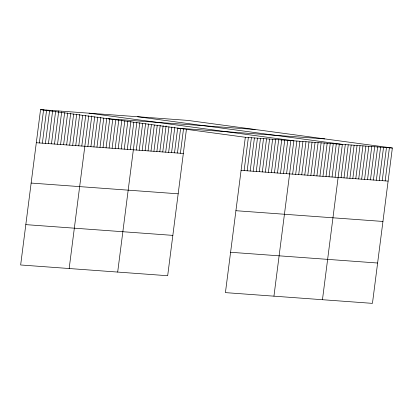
<?xml version="1.0" encoding="UTF-8"?>
<svg xmlns="http://www.w3.org/2000/svg" width="413" height="413" viewBox="0 0 413 413"><rect width="100%" height="100%" fill="white"/><g stroke="black" fill="none" stroke-linecap="round" stroke-linejoin="round"><path stroke-width="0.62" d="M392.35 148.024L245.327 137.276L225.426 292.621L372.449 303.364L392.35 148.024L187.574 120.379L40.551 109.636L20.65 264.976L167.673 275.724L186.433 129.29M39.343 142.944L43.582 109.858M42.374 143.166L46.612 110.08M45.409 143.388L49.648 110.302M48.44 143.61L52.678 110.524M51.475 143.827L55.631 111.381M54.506 144.049L58.744 110.968M57.536 144.271L61.697 111.825M60.572 144.493L64.645 112.682M63.602 144.715L67.675 112.904M66.632 144.937L70.711 113.126M69.668 145.159L73.659 113.983M72.698 145.381L76.694 114.205M75.734 145.603L79.724 114.427M78.764 145.825L82.677 115.284M81.795 146.047L85.708 115.506M69.167 268.522L88.743 115.728M87.861 146.491L91.774 115.95M90.896 146.713L94.727 116.807M93.927 146.93L97.757 117.029M96.957 147.152L100.787 117.251M99.992 147.374L103.74 118.108M103.023 147.596L106.771 118.33M106.053 147.818L109.806 118.552M109.089 148.04L112.754 119.409M112.119 148.262L115.79 119.631M115.155 148.484L118.82 119.853M118.185 148.706L121.85 120.075M121.216 148.928L124.803 120.932M124.251 149.15L127.834 121.154M127.281 149.372L130.869 121.376M130.312 149.594L133.817 122.233M117.684 272.069L136.853 122.454M136.285 150.027L139.79 122.671M139.227 150.244L142.65 123.523M142.17 150.456L145.593 123.735M145.108 150.673L148.53 123.952M148.05 150.89L151.39 124.803M150.988 151.101L154.333 125.015M153.93 151.318L157.27 125.232M156.873 151.53L160.213 125.449M159.81 151.747L163.15 125.66M162.753 151.963L166.093 125.877M165.69 152.175L168.953 126.729M168.633 152.392L171.891 126.941M171.571 152.609L174.833 127.158M174.513 152.82L177.693 128.009M177.456 153.037L180.631 128.221M180.393 153.249L183.573 128.438M244.119 170.584L248.358 137.498M247.155 170.806L251.393 137.72M250.185 171.028L254.423 137.942M253.215 171.25L257.454 138.164M256.251 171.472L260.489 138.386M259.281 171.694L263.52 138.608M262.317 171.916L266.555 138.83M265.347 172.133L269.586 139.052M268.378 172.355L272.616 139.274M271.413 172.577L275.652 139.496M274.444 172.799L278.682 139.718M277.479 173.021L281.712 139.94M280.51 173.243L284.748 140.157M283.54 173.465L287.778 140.379M286.576 173.687L290.814 140.601M273.943 296.162L293.844 140.823L89.069 113.183M292.636 174.131L296.875 141.045M295.672 174.353L299.91 141.267M298.702 174.575L302.941 141.489M301.738 174.797L305.976 141.711M304.768 175.014L309.007 141.933M307.799 175.236L312.037 142.155M310.834 175.458L315.073 142.377M313.865 175.68L318.103 142.599M316.895 175.902L321.133 142.821M319.93 176.124L324.169 143.037M322.961 176.346L327.199 143.259M325.996 176.568L330.235 143.481M329.027 176.79L333.265 143.703M332.057 177.012L336.296 143.925M335.093 177.234L339.331 144.147M322.46 299.709L342.362 144.369L137.586 116.729M341.066 177.667L345.304 144.586M344.003 177.884L348.242 144.798M346.946 178.101L351.184 145.015M349.883 178.313L354.122 145.231M352.826 178.53L357.064 145.443M355.769 178.741L360.007 145.66M358.706 178.958L362.944 145.872M361.649 179.175L365.887 146.088M364.586 179.387L368.824 146.305M367.529 179.603L371.767 146.517M370.471 179.815L374.71 146.734M373.409 180.032L377.647 146.951M376.351 180.249L380.59 147.162M379.289 180.46L383.527 147.379M382.231 180.677L386.47 147.591M385.169 180.894L389.407 147.808M108.123 118.758L255.151 129.501M177.75 128.159L324.773 138.902M36.313 142.722L183.336 153.466M241.089 170.362L388.112 181.106M31.145 183.067L178.168 193.811M235.921 210.707L382.944 221.451M25.818 224.631L172.84 235.379M230.593 252.276L377.616 263.019M40.551 109.636L245.327 137.276"/></g></svg>
